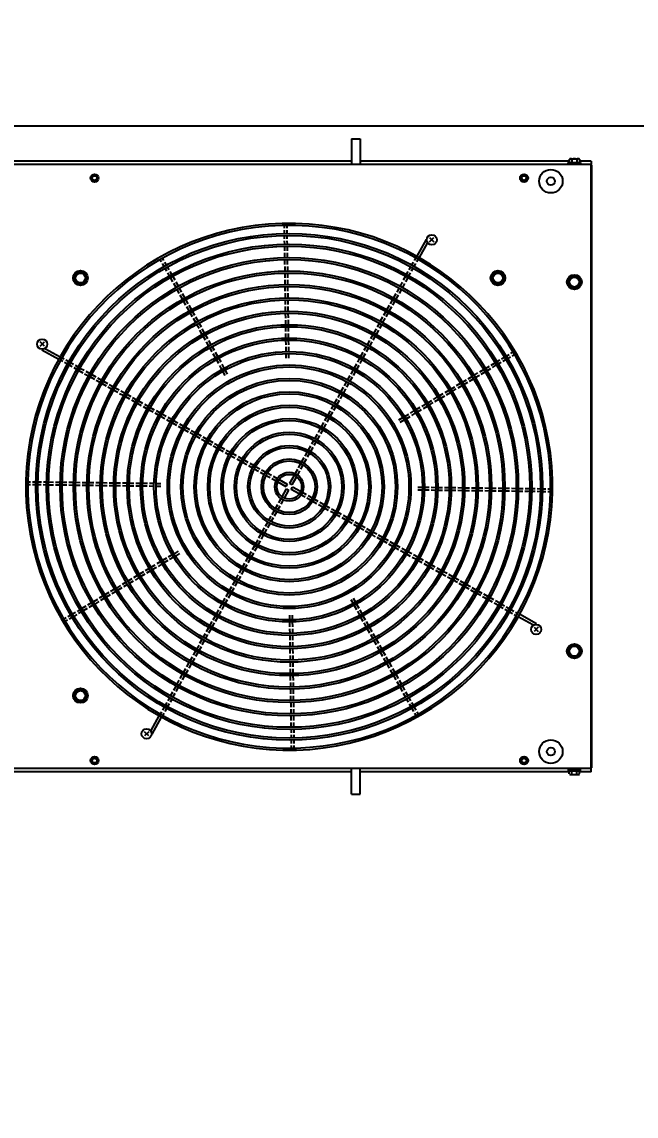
# Model space of a CAD drawing. Header units: millimetres. Extents: x -15161 to 10473752, y -72817 to 33960.
# Drawn here: x 73987.8 to 74079.3, y -45369.5 to -45206.5 of the extents above; entities that cross this region are included whole.
import ezdxf
from ezdxf import colors
from ezdxf.entities.mleader import LeaderData, LeaderLine
from ezdxf.enums import TextEntityAlignment as Align
from ezdxf.math import Vec2, Vec3

# ---------------------------------------------------------------- set-up
doc = ezdxf.new("R2010")
doc.units = ezdxf.units.MM
doc.styles.get("Standard").update_dxf_attribs({"font": 'arial.ttf'})

# ---------------------------------------------------------------- blocks, each defined once
blk = doc.blocks.new('建築底圖1140116')
blk.add_lwpolyline([(1710.08, -21908.9), (-1953.16, -21908.9)])
blk = doc.blocks.new('機組圖灰底')
at = {"color": 8}
for p, q in [((82839.98, -33323.92), (82839.98, -33327.74)), ((82839.98, -33323.92), (82841.28, -33323.92)), ((82841.28, -33323.92), (82841.28, -33327.74)), ((82872.43, -33326.97), (82872.43, -33327.45)), ((82872.62, -33326.9), (82873.74, -33326.9)), ((82872.81, -33326.97), (82872.81, -33327.45)), ((82873.56, -33326.97), (82873.56, -33327.45)), ((82873.93, -33326.97), (82873.93, -33327.45)), ((82875.68, -33327.77), (82695.68, -33327.77)), ((82875.56, -33327.77), (82695.8, -33327.77)), ((82872.3, -33327.74), (82699.08, -33327.74)), ((82839.98, -33327.24), (82731.38, -33327.24)), ((82872.45, -33327.24), (82841.28, -33327.24)), ((82872.28, -33327.77), (82872.28, -33327.45)), ((82872.28, -33327.45), (82874.08, -33327.45)), ((82874.08, -33327.61), (82872.28, -33327.61)), ((82874.08, -33327.77), (82872.28, -33327.77)), ((82873.02, -33327.61), (82873.18, -33327.45)), ((82873.18, -33327.61), (82873.34, -33327.45)), ((82875.68, -33327.24), (82873.95, -33327.24)), ((82874.08, -33327.45), (82874.08, -33327.77)), ((82874.68, -33327.74), (82874.1, -33327.74)), ((82874.68, -33327.74), (82874.71, -33327.77)), ((82875.68, -33327.24), (82875.68, -33327.77)), ((82875.68, -33331.27), (82875.68, -33327.77)), ((82875.8, -33327.87), (82875.68, -33327.87)), ((82875.68, -33417.65), (82875.68, -33327.89)), ((82875.8, -33417.67), (82875.8, -33327.87)), ((82829.98, -33337.23), (82829.97, -33336.83)), ((82830.38, -33337.23), (82830.37, -33336.83)), ((82829.99, -33338.03), (82829.98, -33337.53)), ((82830, -33338.83), (82829.99, -33338.33)), ((82830.39, -33338.03), (82830.38, -33337.53)), ((82830.4, -33338.83), (82830.39, -33338.33)), ((82851.61, -33338.65), (82852.25, -33339.28)), ((82851.61, -33339.28), (82852.25, -33338.65)), ((82830.01, -33339.63), (82830, -33339.13)), ((82830.02, -33340.63), (82830.01, -33339.93)), ((82830.03, -33340.63), (82830.02, -33339.93)), ((82830.41, -33339.63), (82830.4, -33339.13)), ((82830.42, -33340.63), (82830.41, -33339.93)), ((82830.43, -33340.63), (82830.42, -33339.93)), ((82851.1, -33338.92), (82849.69, -33341.43)), ((82851.26, -33339.45), (82850.04, -33341.63)), ((82811.67, -33342.24), (82811.47, -33341.89)), ((82812.01, -33342.05), (82811.82, -33341.7)), ((82830.04, -33341.63), (82830.03, -33340.93)), ((82830.44, -33341.63), (82830.43, -33340.93)), ((82849.35, -33342.05), (82849.54, -33341.7)), ((82849.7, -33342.24), (82849.89, -33341.89)), ((82812.06, -33342.94), (82811.81, -33342.5)), ((82812.4, -33342.74), (82812.16, -33342.31)), ((82812.45, -33343.64), (82812.2, -33343.2)), ((82812.8, -33343.44), (82812.55, -33343)), ((82830.05, -33342.63), (82830.04, -33341.93)), ((82830.06, -33343.63), (82830.06, -33342.93)), ((82830.45, -33342.63), (82830.44, -33341.93)), ((82830.46, -33343.63), (82830.46, -33342.93)), ((82848.57, -33343.44), (82848.81, -33343.01)), ((82848.92, -33343.64), (82849.16, -33343.2)), ((82848.96, -33342.74), (82849.2, -33342.31)), ((82849.31, -33342.94), (82849.55, -33342.5)), ((82812.84, -33344.33), (82812.59, -33343.9)), ((82813.19, -33344.14), (82812.94, -33343.7)), ((82813.33, -33345.21), (82812.98, -33344.6)), ((82813.68, -33345.01), (82813.33, -33344.4)), ((82830.08, -33344.63), (82830.07, -33343.93)), ((82830.09, -33345.63), (82830.08, -33344.93)), ((82830.48, -33344.63), (82830.47, -33343.93)), ((82830.49, -33345.63), (82830.48, -33344.93)), ((82848.03, -33344.4), (82847.69, -33345.01)), ((82848.38, -33344.6), (82848.03, -33345.21)), ((82848.18, -33344.14), (82848.42, -33343.7)), ((82848.52, -33344.34), (82848.77, -33343.9)), ((82813.82, -33346.08), (82813.47, -33345.47)), ((82814.16, -33345.88), (82813.82, -33345.27)), ((82814.3, -33346.95), (82813.96, -33346.34)), ((82814.65, -33346.76), (82814.31, -33346.15)), ((82830.1, -33346.63), (82830.09, -33345.93)), ((82830.5, -33346.63), (82830.49, -33345.93)), ((82847.05, -33346.15), (82846.71, -33346.76)), ((82847.4, -33346.34), (82847.06, -33346.95)), ((82847.54, -33345.27), (82847.2, -33345.88)), ((82847.89, -33345.47), (82847.55, -33346.08)), ((82814.79, -33347.82), (82814.45, -33347.21)), ((82815.14, -33347.63), (82814.8, -33347.02)), ((82815.28, -33348.7), (82814.94, -33348.09)), ((82815.63, -33348.5), (82815.29, -33347.89)), ((82830.12, -33347.63), (82830.11, -33346.93)), ((82830.13, -33348.63), (82830.12, -33347.93)), ((82830.52, -33347.62), (82830.51, -33346.93)), ((82830.53, -33348.62), (82830.52, -33347.92)), ((82846.07, -33347.89), (82845.73, -33348.5)), ((82846.42, -33348.09), (82846.08, -33348.7)), ((82846.56, -33347.02), (82846.22, -33347.63)), ((82846.91, -33347.21), (82846.57, -33347.82)), ((82815.77, -33349.57), (82815.43, -33348.96)), ((82816.12, -33349.37), (82815.78, -33348.76)), ((82816.26, -33350.44), (82815.92, -33349.83)), ((82816.61, -33350.25), (82816.27, -33349.64)), ((82830.14, -33349.63), (82830.13, -33348.93)), ((82830.16, -33350.63), (82830.15, -33349.93)), ((82830.54, -33349.62), (82830.53, -33348.92)), ((82830.56, -33350.62), (82830.55, -33349.92)), ((82845.1, -33349.64), (82844.75, -33350.25)), ((82845.44, -33349.83), (82845.1, -33350.44)), ((82845.58, -33348.76), (82845.24, -33349.37)), ((82845.93, -33348.96), (82845.59, -33349.57)), ((82816.75, -33351.31), (82816.41, -33350.7)), ((82817.1, -33351.12), (82816.75, -33350.51)), ((82817.24, -33352.19), (82816.89, -33351.58)), ((82817.59, -33351.99), (82817.24, -33351.38)), ((82830.17, -33351.63), (82830.16, -33350.93)), ((82830.57, -33351.62), (82830.56, -33350.92)), ((82844.12, -33351.38), (82843.78, -33351.99)), ((82844.47, -33351.58), (82844.12, -33352.19)), ((82844.61, -33350.51), (82844.26, -33351.12)), ((82844.96, -33350.7), (82844.61, -33351.31)), ((82817.73, -33353.06), (82817.38, -33352.45)), ((82818.07, -33352.86), (82817.73, -33352.25)), ((82818.21, -33353.93), (82817.87, -33353.32)), ((82818.56, -33353.74), (82818.22, -33353.13)), ((82830.18, -33352.63), (82830.17, -33351.93)), ((82830.19, -33353.63), (82830.18, -33352.93)), ((82830.58, -33352.62), (82830.57, -33351.92)), ((82830.59, -33353.62), (82830.58, -33352.92)), ((82843.14, -33353.13), (82842.8, -33353.74)), ((82843.49, -33353.32), (82843.15, -33353.93)), ((82843.63, -33352.25), (82843.29, -33352.86)), ((82843.98, -33352.45), (82843.64, -33353.06)), ((82793.55, -33354.84), (82794.19, -33354.2)), ((82794.19, -33354.84), (82793.55, -33354.2)), ((82818.7, -33354.8), (82818.36, -33354.19)), ((82819.05, -33354.61), (82818.71, -33354)), ((82819.54, -33355.48), (82819.2, -33354.87)), ((82830.21, -33354.63), (82830.2, -33353.93)), ((82830.22, -33355.63), (82830.21, -33354.93)), ((82830.61, -33354.62), (82830.6, -33353.92)), ((82830.62, -33355.62), (82830.61, -33354.92)), ((82842.16, -33354.87), (82841.82, -33355.48)), ((82842.65, -33354), (82842.31, -33354.61)), ((82843, -33354.19), (82842.66, -33354.8)), ((82793.82, -33355.35), (82796.34, -33356.77)), ((82794.36, -33355.2), (82796.54, -33356.42)), ((82797.15, -33356.76), (82796.8, -33356.56)), ((82819.19, -33355.68), (82818.85, -33355.07)), ((82819.68, -33356.55), (82819.34, -33355.94)), ((82820.03, -33356.35), (82819.69, -33355.74)), ((82830.23, -33356.63), (82830.22, -33355.93)), ((82830.63, -33356.62), (82830.62, -33355.92)), ((82841.67, -33355.74), (82841.33, -33356.35)), ((82842.02, -33355.94), (82841.68, -33356.55)), ((82842.51, -33355.07), (82842.17, -33355.68)), ((82862.33, -33356.71), (82862.76, -33356.46)), ((82863.02, -33356.3), (82863.45, -33356.05)), ((82863.23, -33356.65), (82863.66, -33356.39)), ((82863.71, -33355.9), (82864.05, -33355.69)), ((82863.91, -33356.24), (82864.26, -33356.04)), ((82796.95, -33357.11), (82796.6, -33356.91)), ((82797.65, -33357.5), (82797.21, -33357.25)), ((82797.85, -33357.15), (82797.41, -33356.9)), ((82798.35, -33357.89), (82797.91, -33357.64)), ((82798.54, -33357.54), (82798.11, -33357.3)), ((82799.05, -33358.28), (82798.61, -33358.04)), ((82799.24, -33357.93), (82798.81, -33357.69)), ((82799.5, -33358.08), (82800.11, -33358.42)), ((82820.17, -33357.42), (82819.83, -33356.81)), ((82820.52, -33357.23), (82820.18, -33356.62)), ((82820.66, -33358.29), (82820.32, -33357.68)), ((82821.01, -33358.1), (82820.67, -33357.49)), ((82840.7, -33357.49), (82840.35, -33358.1)), ((82841.05, -33357.68), (82840.7, -33358.29)), ((82841.18, -33356.62), (82840.84, -33357.23)), ((82841.53, -33356.81), (82841.19, -33357.42)), ((82859.93, -33358.15), (82860.53, -33357.79)), ((82860.13, -33358.49), (82860.74, -33358.13)), ((82860.79, -33357.64), (82861.39, -33357.28)), ((82860.99, -33357.98), (82861.59, -33357.62)), ((82861.65, -33357.12), (82862.08, -33356.87)), ((82861.85, -33357.47), (82862.28, -33357.21)), ((82862.54, -33357.06), (82862.97, -33356.8)), ((82799.31, -33358.43), (82799.92, -33358.77)), ((82800.18, -33358.92), (82800.79, -33359.26)), ((82800.37, -33358.57), (82800.99, -33358.91)), ((82801.05, -33359.41), (82801.66, -33359.75)), ((82801.25, -33359.06), (82801.86, -33359.4)), ((82802.12, -33359.54), (82802.73, -33359.89)), ((82821.15, -33359.17), (82820.8, -33358.56)), ((82821.5, -33358.97), (82821.15, -33358.36)), ((82839.72, -33359.23), (82839.38, -33359.84)), ((82840.07, -33359.43), (82839.73, -33360.04)), ((82840.21, -33358.36), (82839.87, -33358.97)), ((82840.56, -33358.56), (82840.21, -33359.17)), ((82856.49, -33360.19), (82857.09, -33359.83)), ((82857.35, -33359.68), (82857.95, -33359.32)), ((82857.56, -33360.02), (82858.16, -33359.67)), ((82858.21, -33359.17), (82858.81, -33358.81)), ((82858.41, -33359.51), (82859.02, -33359.15)), ((82859.07, -33358.66), (82859.67, -33358.3)), ((82859.27, -33359), (82859.88, -33358.64)), ((82801.92, -33359.89), (82802.54, -33360.24)), ((82802.8, -33360.38), (82803.41, -33360.72)), ((82802.99, -33360.03), (82803.6, -33360.38)), ((82803.67, -33360.87), (82804.28, -33361.21)), ((82803.86, -33360.52), (82804.48, -33360.86)), ((82804.54, -33361.36), (82805.15, -33361.7)), ((82804.74, -33361.01), (82805.35, -33361.35)), ((82838.74, -33360.98), (82838.4, -33361.59)), ((82839.09, -33361.17), (82838.75, -33361.78)), ((82839.23, -33360.1), (82838.89, -33360.72)), ((82839.58, -33360.3), (82839.24, -33360.91)), ((82853.91, -33361.72), (82854.51, -33361.37)), ((82854.77, -33361.21), (82855.37, -33360.86)), ((82854.98, -33361.56), (82855.58, -33361.2)), ((82855.63, -33360.7), (82856.23, -33360.34)), ((82855.84, -33361.05), (82856.44, -33360.69)), ((82856.7, -33360.54), (82857.3, -33360.18)), ((82805.41, -33361.85), (82806.02, -33362.19)), ((82805.61, -33361.5), (82806.22, -33361.84)), ((82806.29, -33362.34), (82806.9, -33362.68)), ((82806.48, -33361.99), (82807.09, -33362.33)), ((82807.16, -33362.83), (82807.77, -33363.17)), ((82807.35, -33362.48), (82807.97, -33362.82)), ((82808.23, -33362.97), (82808.84, -33363.31)), ((82837.76, -33362.72), (82837.42, -33363.33)), ((82838.11, -33362.92), (82837.77, -33363.53)), ((82838.25, -33361.85), (82837.91, -33362.46)), ((82838.6, -33362.05), (82838.26, -33362.66)), ((82851.33, -33363.26), (82851.94, -33362.9)), ((82852.19, -33362.75), (82852.8, -33362.39)), ((82852.4, -33363.09), (82853, -33362.73)), ((82853.05, -33362.24), (82853.65, -33361.88)), ((82853.26, -33362.58), (82853.86, -33362.22)), ((82854.12, -33362.07), (82854.72, -33361.71)), ((82808.03, -33363.32), (82808.64, -33363.66)), ((82808.9, -33363.8), (82809.51, -33364.15)), ((82809.1, -33363.45), (82809.71, -33363.8)), ((82809.78, -33364.29), (82810.39, -33364.63)), ((82809.97, -33363.94), (82810.58, -33364.29)), ((82810.84, -33364.43), (82811.45, -33364.77)), ((82836.79, -33364.47), (82836.44, -33365.08)), ((82837.13, -33364.66), (82836.79, -33365.27)), ((82837.27, -33363.59), (82836.93, -33364.21)), ((82837.62, -33363.79), (82837.28, -33364.4)), ((82848.76, -33364.79), (82849.36, -33364.43)), ((82849.62, -33364.28), (82850.22, -33363.92)), ((82849.82, -33364.62), (82850.42, -33364.27)), ((82850.47, -33363.77), (82851.08, -33363.41)), ((82850.68, -33364.11), (82851.28, -33363.76)), ((82851.54, -33363.6), (82852.14, -33363.24)), ((82810.65, -33364.78), (82811.26, -33365.12)), ((82811.52, -33365.27), (82812.13, -33365.61)), ((82811.72, -33364.92), (82812.33, -33365.26)), ((82812.39, -33365.76), (82813, -33366.1)), ((82812.59, -33365.41), (82813.2, -33365.75)), ((82813.27, -33366.25), (82813.88, -33366.59)), ((82813.46, -33365.9), (82814.07, -33366.24)), ((82835.81, -33366.21), (82835.47, -33366.82)), ((82836.3, -33365.34), (82835.95, -33365.95)), ((82836.65, -33365.54), (82836.3, -33366.15)), ((82847.04, -33365.81), (82847.64, -33365.46)), ((82847.24, -33366.16), (82847.84, -33365.8)), ((82847.9, -33365.3), (82848.5, -33364.95)), ((82848.1, -33365.65), (82848.7, -33365.29)), ((82848.96, -33365.14), (82849.56, -33364.78)), ((82814.14, -33366.74), (82814.75, -33367.08)), ((82814.33, -33366.39), (82814.94, -33366.73)), ((82815.01, -33367.23), (82815.62, -33367.57)), ((82815.21, -33366.88), (82815.82, -33367.22)), ((82815.88, -33367.71), (82816.49, -33368.06)), ((82816.08, -33367.37), (82816.69, -33367.71)), ((82816.95, -33367.85), (82817.56, -33368.2)), ((82834.83, -33367.96), (82834.49, -33368.57)), ((82835.32, -33367.09), (82834.98, -33367.7)), ((82835.67, -33367.28), (82835.33, -33367.89)), ((82836.16, -33366.41), (82835.81, -33367.02)), ((82816.76, -33368.2), (82817.37, -33368.55)), ((82817.63, -33368.69), (82818.24, -33369.03)), ((82817.82, -33368.34), (82818.43, -33368.68)), ((82818.5, -33369.18), (82819.11, -33369.52)), ((82818.7, -33368.83), (82819.31, -33369.17)), ((82819.57, -33369.32), (82820.18, -33369.66)), ((82834.34, -33368.83), (82834, -33369.44)), ((82834.69, -33369.03), (82834.35, -33369.64)), ((82835.18, -33368.15), (82834.84, -33368.76)), ((82819.37, -33369.67), (82819.98, -33370.01)), ((82820.25, -33370.16), (82820.86, -33370.5)), ((82820.44, -33369.81), (82821.05, -33370.15)), ((82821.12, -33370.65), (82821.73, -33370.99)), ((82821.31, -33370.3), (82821.93, -33370.64)), ((82821.99, -33371.14), (82822.6, -33371.48)), ((82822.19, -33370.79), (82822.8, -33371.13)), ((82833.36, -33370.58), (82833.02, -33371.19)), ((82833.71, -33370.77), (82833.37, -33371.38)), ((82833.85, -33369.7), (82833.51, -33370.31)), ((82834.2, -33369.9), (82833.86, -33370.51)), ((82822.86, -33371.62), (82823.47, -33371.97)), ((82823.06, -33371.28), (82823.67, -33371.62)), ((82823.74, -33372.11), (82824.35, -33372.46)), ((82823.93, -33371.76), (82824.54, -33372.11)), ((82824.61, -33372.6), (82825.22, -33372.94)), ((82824.8, -33372.25), (82825.42, -33372.6)), ((82825.68, -33372.74), (82826.29, -33373.08)), ((82832.39, -33372.32), (82832.04, -33372.93)), ((82832.73, -33372.52), (82832.39, -33373.13)), ((82832.87, -33371.45), (82832.53, -33372.06)), ((82833.22, -33371.64), (82832.88, -33372.26)), ((82825.48, -33373.09), (82826.09, -33373.43)), ((82826.36, -33373.58), (82826.97, -33373.92)), ((82826.55, -33373.23), (82827.16, -33373.57)), ((82827.23, -33374.07), (82827.84, -33374.41)), ((82827.42, -33373.72), (82828.04, -33374.06)), ((82828.3, -33374.21), (82828.91, -33374.55)), ((82831.41, -33374.07), (82830.73, -33375.28)), ((82831.75, -33374.27), (82831.08, -33375.47)), ((82831.9, -33373.2), (82831.55, -33373.81)), ((82832.24, -33373.39), (82831.9, -33374)), ((82792.13, -33375.47), (82791.73, -33375.47)), ((82792.14, -33375.07), (82791.74, -33375.07)), ((82792.93, -33375.48), (82792.43, -33375.48)), ((82792.94, -33375.08), (82792.44, -33375.08)), ((82793.73, -33375.49), (82793.23, -33375.49)), ((82793.74, -33375.09), (82793.24, -33375.09)), ((82794.53, -33375.51), (82794.03, -33375.5)), ((82794.54, -33375.11), (82794.04, -33375.1)), ((82795.53, -33375.52), (82794.83, -33375.51)), ((82795.54, -33375.12), (82794.84, -33375.11)), ((82796.53, -33375.53), (82795.83, -33375.52)), ((82796.54, -33375.13), (82795.84, -33375.12)), ((82797.53, -33375.55), (82796.83, -33375.54)), ((82797.54, -33375.15), (82796.84, -33375.14)), ((82798.53, -33375.56), (82797.83, -33375.55)), ((82798.54, -33375.16), (82797.84, -33375.15)), ((82799.53, -33375.57), (82798.83, -33375.56)), ((82799.54, -33375.17), (82798.84, -33375.16)), ((82800.53, -33375.58), (82799.83, -33375.58)), ((82800.54, -33375.18), (82799.84, -33375.18)), ((82801.53, -33375.6), (82800.83, -33375.59)), ((82801.54, -33375.2), (82800.84, -33375.19)), ((82802.53, -33375.61), (82801.83, -33375.6)), ((82802.54, -33375.21), (82801.84, -33375.2)), ((82803.53, -33375.62), (82802.83, -33375.61)), ((82803.54, -33375.22), (82802.84, -33375.21)), ((82804.53, -33375.64), (82803.83, -33375.63)), ((82804.54, -33375.24), (82803.84, -33375.23)), ((82805.53, -33375.65), (82804.83, -33375.64)), ((82805.54, -33375.25), (82804.84, -33375.24)), ((82806.53, -33375.66), (82805.83, -33375.65)), ((82806.54, -33375.26), (82805.84, -33375.25)), ((82807.53, -33375.67), (82806.83, -33375.67)), ((82807.54, -33375.27), (82806.84, -33375.27)), ((82808.53, -33375.69), (82807.83, -33375.68)), ((82808.54, -33375.29), (82807.84, -33375.28)), ((82809.53, -33375.7), (82808.83, -33375.69)), ((82809.54, -33375.3), (82808.84, -33375.29)), ((82810.53, -33375.71), (82809.83, -33375.7)), ((82810.54, -33375.31), (82809.84, -33375.3)), ((82811.53, -33375.73), (82810.83, -33375.72)), ((82811.54, -33375.33), (82810.84, -33375.32)), ((82828.1, -33374.56), (82828.72, -33374.9)), ((82828.98, -33375.05), (82830.18, -33375.73)), ((82829.17, -33374.7), (82830.38, -33375.38)), ((82829.61, -33377.28), (82830.28, -33376.08)), ((82830.38, -33375.38), (82830.18, -33375.73)), ((82830.28, -33376.08), (82830.63, -33376.27)), ((82831.08, -33375.47), (82830.73, -33375.28)), ((82830.98, -33376.17), (82831.18, -33375.82)), ((82832.38, -33376.5), (82831.18, -33375.82)), ((82849.83, -33375.82), (82850.53, -33375.83)), ((82850.83, -33375.84), (82851.53, -33375.84)), ((82851.83, -33375.85), (82852.53, -33375.86)), ((82852.83, -33375.86), (82853.53, -33375.87)), ((82853.83, -33375.87), (82854.53, -33375.88)), ((82854.83, -33375.89), (82855.53, -33375.9)), ((82855.83, -33375.9), (82856.53, -33375.91)), ((82856.83, -33375.91), (82857.53, -33375.92)), ((82857.83, -33375.93), (82858.53, -33375.93)), ((82858.83, -33375.94), (82859.53, -33375.95)), ((82859.83, -33375.95), (82860.53, -33375.96)), ((82860.83, -33375.96), (82861.53, -33375.97)), ((82861.83, -33375.98), (82862.53, -33375.99)), ((82862.83, -33375.99), (82863.53, -33376)), ((82863.83, -33376), (82864.53, -33376.01)), ((82864.83, -33376.02), (82865.53, -33376.03)), ((82865.83, -33376.03), (82866.53, -33376.04)), ((82866.83, -33376.04), (82867.33, -33376.05)), ((82867.63, -33376.05), (82868.13, -33376.06)), ((82868.43, -33376.06), (82868.93, -33376.07)), ((82869.23, -33376.08), (82869.63, -33376.08)), ((82829.12, -33378.16), (82829.46, -33377.54)), ((82829.47, -33378.35), (82829.81, -33377.74)), ((82829.96, -33377.48), (82830.63, -33376.27)), ((82832.19, -33376.85), (82830.98, -33376.17)), ((82833.06, -33377.34), (82832.45, -33377)), ((82833.26, -33376.99), (82832.65, -33376.65)), ((82833.94, -33377.83), (82833.33, -33377.49)), ((82834.13, -33377.48), (82833.52, -33377.14)), ((82835.01, -33377.97), (82834.39, -33377.63)), ((82849.83, -33376.22), (82850.53, -33376.23)), ((82850.83, -33376.24), (82851.53, -33376.24)), ((82851.83, -33376.25), (82852.53, -33376.26)), ((82852.83, -33376.26), (82853.53, -33376.27)), ((82853.83, -33376.27), (82854.53, -33376.28)), ((82854.83, -33376.29), (82855.53, -33376.3)), ((82855.83, -33376.3), (82856.53, -33376.31)), ((82856.83, -33376.31), (82857.53, -33376.32)), ((82857.83, -33376.33), (82858.52, -33376.33)), ((82858.82, -33376.34), (82859.52, -33376.35)), ((82859.82, -33376.35), (82860.52, -33376.36)), ((82860.82, -33376.36), (82861.52, -33376.37)), ((82861.82, -33376.38), (82862.52, -33376.39)), ((82862.82, -33376.39), (82863.52, -33376.4)), ((82863.82, -33376.4), (82864.52, -33376.41)), ((82864.82, -33376.42), (82865.52, -33376.43)), ((82865.82, -33376.43), (82866.52, -33376.44)), ((82866.82, -33376.44), (82867.32, -33376.45)), ((82867.62, -33376.45), (82868.12, -33376.46)), ((82868.42, -33376.46), (82868.92, -33376.47)), ((82869.22, -33376.48), (82869.62, -33376.48)), ((82828.14, -33379.9), (82828.48, -33379.29)), ((82828.63, -33379.03), (82828.97, -33378.42)), ((82828.98, -33379.23), (82829.32, -33378.61)), ((82834.81, -33378.32), (82834.2, -33377.97)), ((82835.68, -33378.81), (82835.07, -33378.46)), ((82835.88, -33378.46), (82835.27, -33378.12)), ((82836.56, -33379.3), (82835.95, -33378.95)), ((82836.75, -33378.95), (82836.14, -33378.6)), ((82837.62, -33379.44), (82837.01, -33379.09)), ((82827.16, -33381.65), (82827.5, -33381.04)), ((82827.65, -33380.78), (82827.99, -33380.17)), ((82828, -33380.97), (82828.34, -33380.36)), ((82828.49, -33380.1), (82828.83, -33379.49)), ((82837.43, -33379.78), (82836.82, -33379.44)), ((82838.3, -33380.27), (82837.69, -33379.93)), ((82838.5, -33379.92), (82837.89, -33379.58)), ((82839.17, -33380.76), (82838.56, -33380.42)), ((82839.37, -33380.41), (82838.76, -33380.07)), ((82840.05, -33381.25), (82839.44, -33380.91)), ((82840.24, -33380.9), (82839.63, -33380.56)), ((82826.67, -33382.52), (82827.01, -33381.91)), ((82827.02, -33382.72), (82827.36, -33382.11)), ((82827.51, -33381.85), (82827.85, -33381.23)), ((82840.92, -33381.74), (82840.31, -33381.4)), ((82841.12, -33381.39), (82840.5, -33381.05)), ((82841.79, -33382.23), (82841.18, -33381.89)), ((82841.99, -33381.88), (82841.38, -33381.54)), ((82842.66, -33382.72), (82842.05, -33382.38)), ((82842.86, -33382.37), (82842.25, -33382.03)), ((82843.73, -33382.86), (82843.12, -33382.52)), ((82825.69, -33384.27), (82826.04, -33383.66)), ((82826.04, -33384.46), (82826.38, -33383.85)), ((82826.18, -33383.4), (82826.52, -33382.78)), ((82826.53, -33383.59), (82826.87, -33382.98)), ((82843.54, -33383.21), (82842.93, -33382.86)), ((82844.41, -33383.7), (82843.8, -33383.35)), ((82844.61, -33383.35), (82843.99, -33383)), ((82845.28, -33384.18), (82844.67, -33383.84)), ((82845.48, -33383.83), (82844.87, -33383.49)), ((82846.35, -33384.32), (82845.74, -33383.98)), ((82813.26, -33385.9), (82812.66, -33386.26)), ((82814.12, -33385.39), (82813.52, -33385.75)), ((82814.32, -33385.73), (82813.72, -33386.09)), ((82824.72, -33386.01), (82825.06, -33385.4)), ((82825.06, -33386.21), (82825.41, -33385.6)), ((82825.2, -33385.14), (82825.55, -33384.53)), ((82825.55, -33385.34), (82825.9, -33384.73)), ((82846.15, -33384.67), (82845.54, -33384.33)), ((82847.03, -33385.16), (82846.42, -33384.82)), ((82847.22, -33384.81), (82846.61, -33384.47)), ((82847.9, -33385.65), (82847.29, -33385.31)), ((82848.1, -33385.3), (82847.48, -33384.96)), ((82848.77, -33386.14), (82848.16, -33385.8)), ((82848.97, -33385.79), (82848.36, -33385.45)), ((82849.84, -33386.28), (82849.23, -33385.94)), ((82810.68, -33387.44), (82810.08, -33387.79)), ((82811.54, -33386.92), (82810.94, -33387.28)), ((82811.75, -33387.27), (82811.14, -33387.63)), ((82812.4, -33386.41), (82811.8, -33386.77)), ((82812.61, -33386.76), (82812, -33387.11)), ((82813.47, -33386.25), (82812.86, -33386.6)), ((82823.74, -33387.76), (82824.08, -33387.15)), ((82824.09, -33387.95), (82824.43, -33387.34)), ((82824.23, -33386.89), (82824.57, -33386.28)), ((82824.58, -33387.08), (82824.92, -33386.47)), ((82849.64, -33386.63), (82849.03, -33386.29)), ((82850.52, -33387.12), (82849.91, -33386.77)), ((82850.71, -33386.77), (82850.1, -33386.43)), ((82851.39, -33387.61), (82850.78, -33387.26)), ((82851.58, -33387.26), (82850.97, -33386.91)), ((82852.46, -33387.75), (82851.85, -33387.4)), ((82808.1, -33388.97), (82807.5, -33389.33)), ((82808.96, -33388.46), (82808.36, -33388.82)), ((82809.17, -33388.8), (82808.57, -33389.16)), ((82809.82, -33387.95), (82809.22, -33388.3)), ((82810.03, -33388.29), (82809.43, -33388.65)), ((82810.89, -33387.78), (82810.28, -33388.14)), ((82822.76, -33389.5), (82823.1, -33388.89)), ((82823.11, -33389.7), (82823.45, -33389.09)), ((82823.25, -33388.63), (82823.59, -33388.02)), ((82823.6, -33388.83), (82823.94, -33388.22)), ((82852.26, -33388.09), (82851.65, -33387.75)), ((82853.13, -33388.58), (82852.52, -33388.24)), ((82853.33, -33388.23), (82852.72, -33387.89)), ((82854.01, -33389.07), (82853.4, -33388.73)), ((82854.2, -33388.72), (82853.59, -33388.38)), ((82855.07, -33389.21), (82854.46, -33388.87)), ((82805.53, -33390.5), (82804.92, -33390.86)), ((82806.38, -33389.99), (82805.78, -33390.35)), ((82806.59, -33390.34), (82805.99, -33390.69)), ((82807.24, -33389.48), (82806.64, -33389.84)), ((82807.45, -33389.82), (82806.85, -33390.18)), ((82808.31, -33389.31), (82807.71, -33389.67)), ((82821.78, -33391.25), (82822.12, -33390.64)), ((82822.27, -33390.38), (82822.61, -33389.77)), ((82822.62, -33390.57), (82822.96, -33389.96)), ((82854.88, -33389.56), (82854.27, -33389.22)), ((82855.75, -33390.05), (82855.14, -33389.71)), ((82855.95, -33389.7), (82855.34, -33389.36)), ((82856.62, -33390.54), (82856.01, -33390.2)), ((82856.82, -33390.19), (82856.21, -33389.85)), ((82857.5, -33391.03), (82856.89, -33390.68)), ((82857.69, -33390.68), (82857.08, -33390.34)), ((82858.56, -33391.17), (82857.95, -33390.82)), ((82802.95, -33392.04), (82802.34, -33392.39)), ((82803.15, -33392.38), (82802.55, -33392.74)), ((82803.81, -33391.53), (82803.2, -33391.88)), ((82804.01, -33391.87), (82803.41, -33392.23)), ((82804.67, -33391.01), (82804.06, -33391.37)), ((82804.87, -33391.36), (82804.27, -33391.72)), ((82805.73, -33390.85), (82805.13, -33391.2)), ((82820.8, -33392.99), (82821.15, -33392.38)), ((82821.29, -33392.12), (82821.64, -33391.51)), ((82821.64, -33392.32), (82821.98, -33391.71)), ((82822.13, -33391.44), (82822.47, -33390.83)), ((82840.21, -33392.38), (82840.56, -33392.99)), ((82858.37, -33391.52), (82857.76, -33391.17)), ((82859.24, -33392), (82858.63, -33391.66)), ((82859.44, -33391.66), (82858.83, -33391.31)), ((82860.11, -33392.49), (82859.5, -33392.15)), ((82860.31, -33392.14), (82859.7, -33391.8)), ((82861.18, -33392.63), (82860.57, -33392.29)), ((82799.51, -33394.08), (82799.08, -33394.34)), ((82800.37, -33393.57), (82799.77, -33393.93)), ((82800.57, -33393.91), (82799.97, -33394.27)), ((82801.23, -33393.06), (82800.63, -33393.42)), ((82801.43, -33393.4), (82800.83, -33393.76)), ((82802.09, -33392.55), (82801.49, -33392.91)), ((82802.29, -33392.89), (82801.69, -33393.25)), ((82820.32, -33393.87), (82820.66, -33393.26)), ((82820.67, -33394.06), (82821.01, -33393.45)), ((82821.15, -33393.19), (82821.5, -33392.58)), ((82839.87, -33392.58), (82840.21, -33393.19)), ((82840.35, -33393.45), (82840.7, -33394.06)), ((82840.7, -33393.26), (82841.05, -33393.87)), ((82860.99, -33392.98), (82860.38, -33392.64)), ((82861.86, -33393.47), (82861.25, -33393.13)), ((82862.05, -33393.12), (82861.44, -33392.78)), ((82862.12, -33393.62), (82862.56, -33393.86)), ((82862.32, -33393.27), (82862.75, -33393.51)), ((82862.82, -33394.01), (82863.25, -33394.25)), ((82863.01, -33393.66), (82863.45, -33393.91)), ((82863.71, -33394.05), (82864.15, -33394.3)), ((82797.44, -33395.31), (82797.1, -33395.51)), ((82797.65, -33395.65), (82797.31, -33395.85)), ((82798.13, -33394.9), (82797.7, -33395.15)), ((82798.34, -33395.24), (82797.91, -33395.5)), ((82798.82, -33394.49), (82798.39, -33394.74)), ((82799.02, -33394.83), (82798.59, -33395.09)), ((82799.71, -33394.42), (82799.28, -33394.68)), ((82819.34, -33395.61), (82819.68, -33395)), ((82819.69, -33395.81), (82820.03, -33395.2)), ((82819.83, -33394.74), (82820.17, -33394.13)), ((82820.18, -33394.93), (82820.52, -33394.32)), ((82830.73, -33394.92), (82830.74, -33395.62)), ((82831.13, -33394.92), (82831.14, -33395.62)), ((82840.84, -33394.32), (82841.18, -33394.93)), ((82841.19, -33394.13), (82841.53, -33394.74)), ((82841.33, -33395.2), (82841.67, -33395.81)), ((82841.68, -33395), (82842.02, -33395.61)), ((82863.52, -33394.4), (82863.95, -33394.65)), ((82864.21, -33394.79), (82864.56, -33394.99)), ((82864.41, -33394.44), (82864.76, -33394.64)), ((82867, -33396.35), (82864.83, -33395.13)), ((82867.54, -33396.19), (82865.02, -33394.78)), ((82818.36, -33397.36), (82818.7, -33396.75)), ((82818.71, -33397.55), (82819.05, -33396.94)), ((82818.85, -33396.48), (82819.19, -33395.87)), ((82819.2, -33396.68), (82819.54, -33396.07)), ((82830.74, -33395.92), (82830.75, -33396.62)), ((82830.75, -33396.92), (82830.76, -33397.62)), ((82831.14, -33395.92), (82831.15, -33396.62)), ((82831.15, -33396.92), (82831.16, -33397.62)), ((82841.82, -33396.07), (82842.16, -33396.68)), ((82842.17, -33395.87), (82842.51, -33396.48)), ((82842.31, -33396.94), (82842.65, -33397.55)), ((82842.66, -33396.75), (82843, -33397.36)), ((82867.81, -33396.71), (82867.17, -33397.34)), ((82867.17, -33396.71), (82867.81, -33397.34)), ((82817.38, -33399.1), (82817.73, -33398.49)), ((82817.73, -33399.3), (82818.07, -33398.69)), ((82817.87, -33398.23), (82818.21, -33397.62)), ((82818.22, -33398.42), (82818.56, -33397.81)), ((82830.77, -33397.92), (82830.78, -33398.62)), ((82830.78, -33398.92), (82830.79, -33399.62)), ((82831.17, -33397.92), (82831.18, -33398.62)), ((82831.18, -33398.92), (82831.19, -33399.62)), ((82842.8, -33397.81), (82843.14, -33398.42)), ((82843.15, -33397.62), (82843.49, -33398.23)), ((82843.29, -33398.69), (82843.63, -33399.3)), ((82843.64, -33398.49), (82843.98, -33399.1)), ((82816.41, -33400.85), (82816.75, -33400.23)), ((82816.75, -33401.04), (82817.1, -33400.43)), ((82816.89, -33399.97), (82817.24, -33399.36)), ((82817.24, -33400.17), (82817.59, -33399.56)), ((82830.79, -33399.92), (82830.8, -33400.62)), ((82831.19, -33399.92), (82831.2, -33400.62)), ((82843.78, -33399.56), (82844.12, -33400.17)), ((82844.12, -33399.36), (82844.47, -33399.97)), ((82844.26, -33400.43), (82844.61, -33401.04)), ((82844.61, -33400.23), (82844.96, -33400.85)), ((82815.43, -33402.59), (82815.77, -33401.98)), ((82815.78, -33402.79), (82816.12, -33402.18)), ((82815.92, -33401.72), (82816.26, -33401.11)), ((82816.27, -33401.91), (82816.61, -33401.3)), ((82830.81, -33400.92), (82830.82, -33401.62)), ((82830.82, -33401.92), (82830.83, -33402.62)), ((82831.21, -33400.92), (82831.22, -33401.62)), ((82831.22, -33401.92), (82831.23, -33402.62)), ((82844.75, -33401.3), (82845.1, -33401.91)), ((82845.1, -33401.11), (82845.44, -33401.72)), ((82845.24, -33402.18), (82845.58, -33402.79)), ((82845.59, -33401.98), (82845.93, -33402.59)), ((82814.45, -33404.34), (82814.79, -33403.72)), ((82814.94, -33403.46), (82815.28, -33402.85)), ((82815.29, -33403.66), (82815.63, -33403.05)), ((82830.83, -33402.92), (82830.84, -33403.62)), ((82831.23, -33402.92), (82831.24, -33403.62)), ((82845.73, -33403.05), (82846.07, -33403.66)), ((82846.08, -33402.85), (82846.42, -33403.46)), ((82846.57, -33403.72), (82846.91, -33404.34)), ((82813.47, -33406.08), (82813.82, -33405.47)), ((82813.96, -33405.21), (82814.3, -33404.6)), ((82814.31, -33405.4), (82814.65, -33404.79)), ((82814.8, -33404.53), (82815.14, -33403.92)), ((82830.84, -33403.92), (82830.85, -33404.62)), ((82830.86, -33404.92), (82830.87, -33405.62)), ((82831.24, -33403.92), (82831.25, -33404.62)), ((82831.26, -33404.92), (82831.27, -33405.62)), ((82846.22, -33403.92), (82846.56, -33404.53)), ((82846.71, -33404.79), (82847.05, -33405.4)), ((82847.06, -33404.6), (82847.4, -33405.21)), ((82847.55, -33405.47), (82847.89, -33406.08)), ((82812.98, -33406.95), (82813.33, -33406.34)), ((82813.33, -33407.15), (82813.68, -33406.54)), ((82813.82, -33406.28), (82814.16, -33405.66)), ((82830.87, -33405.92), (82830.88, -33406.62)), ((82830.88, -33406.92), (82830.89, -33407.62)), ((82831.27, -33405.92), (82831.28, -33406.62)), ((82831.28, -33406.92), (82831.29, -33407.62)), ((82847.2, -33405.66), (82847.54, -33406.28)), ((82847.69, -33406.54), (82848.03, -33407.15)), ((82848.03, -33406.34), (82848.38, -33406.95)), ((82812.05, -33408.61), (82811.81, -33409.05)), ((82812.45, -33407.91), (82812.2, -33408.35)), ((82812.79, -33408.11), (82812.55, -33408.54)), ((82812.84, -33407.21), (82812.59, -33407.65)), ((82813.19, -33407.41), (82812.94, -33407.85)), ((82830.9, -33407.92), (82830.91, -33408.62)), ((82831.3, -33407.92), (82831.31, -33408.62)), ((82848.17, -33407.41), (82848.42, -33407.85)), ((82848.52, -33407.21), (82848.77, -33407.65)), ((82848.57, -33408.11), (82848.81, -33408.54)), ((82848.91, -33407.91), (82849.16, -33408.35)), ((82849.31, -33408.61), (82849.55, -33409.05)), ((82810.1, -33412.09), (82811.32, -33409.92)), ((82810.26, -33412.63), (82811.67, -33410.11)), ((82811.66, -33409.31), (82811.47, -33409.66)), ((82812.01, -33409.5), (82811.82, -33409.85)), ((82812.4, -33408.8), (82812.16, -33409.24)), ((82830.91, -33408.92), (82830.92, -33409.62)), ((82830.92, -33409.92), (82830.93, -33410.62)), ((82831.31, -33408.92), (82831.32, -33409.62)), ((82831.32, -33409.92), (82831.33, -33410.62)), ((82848.96, -33408.81), (82849.2, -33409.24)), ((82849.35, -33409.5), (82849.54, -33409.85)), ((82849.7, -33409.31), (82849.89, -33409.66)), ((82830.94, -33410.92), (82830.94, -33411.62)), ((82830.95, -33411.92), (82830.96, -33412.42)), ((82831.34, -33410.92), (82831.34, -33411.62)), ((82831.35, -33411.92), (82831.36, -33412.42)), ((82809.75, -33412.9), (82809.11, -33412.27)), ((82809.75, -33412.27), (82809.11, -33412.9)), ((82830.96, -33412.72), (82830.97, -33413.22)), ((82830.96, -33412.72), (82830.97, -33413.22)), ((82830.98, -33413.52), (82830.98, -33413.77)), ((82830.98, -33413.52), (82830.98, -33414.02)), ((82831.36, -33412.72), (82831.37, -33413.22)), ((82831.36, -33412.72), (82831.37, -33413.22)), ((82831.38, -33413.52), (82831.38, -33413.77)), ((82831.38, -33413.52), (82831.38, -33414.02)), ((82830.99, -33414.32), (82830.99, -33414.72)), ((82831.39, -33414.32), (82831.39, -33414.72)), ((82875.68, -33417.77), (82875.68, -33414.27)), ((82875.68, -33417.77), (82695.68, -33417.77)), ((82875.56, -33417.77), (82695.8, -33417.77)), ((82839.98, -33418.24), (82731.38, -33418.24)), ((82839.98, -33421.56), (82839.98, -33417.77)), ((82841.28, -33421.56), (82841.28, -33417.77)), ((82872.43, -33418.24), (82841.28, -33418.24)), ((82872.28, -33417.77), (82872.28, -33418.09)), ((82874.08, -33417.77), (82872.28, -33417.77)), ((82874.08, -33417.93), (82872.28, -33417.93)), ((82872.28, -33418.09), (82874.08, -33418.09)), ((82872.43, -33418.57), (82872.43, -33418.09)), ((82872.81, -33418.57), (82872.81, -33418.09)), ((82873.02, -33417.93), (82873.18, -33418.09)), ((82873.18, -33417.93), (82873.34, -33418.09)), ((82873.56, -33418.57), (82873.56, -33418.09)), ((82873.93, -33418.57), (82873.93, -33418.09)), ((82875.68, -33418.24), (82873.93, -33418.24)), ((82874.08, -33418.09), (82874.08, -33417.77)), ((82875.68, -33417.55), (82875.8, -33417.55)), ((82875.68, -33418.24), (82875.68, -33417.67)), ((82875.68, -33417.67), (82875.8, -33417.67)), ((82872.62, -33418.64), (82873.74, -33418.64)), ((82839.98, -33421.56), (82841.28, -33421.56))]:
    blk.add_line(p, q, dxfattribs=at)
for points in [[(82801.45, -33329.38), (82801.22, -33329.77), (82801.45, -33330.17), (82801.91, -33330.17), (82802.14, -33329.77), (82801.91, -33329.38)], [(82865.45, -33329.38), (82865.22, -33329.77), (82865.45, -33330.17), (82865.91, -33330.17), (82866.14, -33329.77), (82865.91, -33329.38)], [(82799.08, -33343.81), (82798.59, -33344.66), (82799.08, -33345.51), (82800.06, -33345.51), (82800.55, -33344.66), (82800.06, -33343.81)], [(82862.64, -33344.17), (82861.79, -33343.68), (82860.94, -33344.17), (82860.94, -33345.15), (82861.79, -33345.64), (82862.64, -33345.15)], [(82872.69, -33344.43), (82872.2, -33345.27), (82872.69, -33346.12), (82873.67, -33346.12), (82874.16, -33345.27), (82873.67, -33344.43)], [(82872.69, -33399.43), (82872.2, -33400.27), (82872.69, -33401.12), (82873.67, -33401.12), (82874.16, -33400.27), (82873.67, -33399.43)], [(82798.72, -33407.38), (82799.57, -33407.87), (82800.42, -33407.38), (82800.42, -33406.4), (82799.57, -33405.91), (82798.72, -33406.4)], [(82801.45, -33416.18), (82801.22, -33416.57), (82801.45, -33416.97), (82801.91, -33416.97), (82802.14, -33416.57), (82801.91, -33416.18)], [(82865.45, -33416.18), (82865.22, -33416.57), (82865.45, -33416.97), (82865.91, -33416.97), (82866.14, -33416.57), (82865.91, -33416.18)]]:
    blk.add_lwpolyline(points, close=True, dxfattribs=at)
for centre, radius in [((82869.68, -33330.24), 1.75), ((82801.68, -33329.77), 0.6), ((82801.68, -33329.77), 0.345), ((82865.68, -33329.77), 0.6), ((82865.68, -33329.77), 0.345), ((82869.68, -33330.24), 0.6), ((82830.68, -33375.77), 37.75), ((82830.68, -33375.77), 37.45), ((82851.93, -33338.97), 0.75), ((82830.68, -33375.77), 36.15), ((82830.68, -33375.77), 35.85), ((82830.68, -33375.77), 34.15), ((82830.68, -33375.77), 33.85), ((82799.57, -33344.66), 1.1), ((82830.68, -33375.77), 32.15), ((82830.68, -33375.77), 31.85), ((82799.57, -33344.66), 0.735), ((82861.79, -33344.66), 1.1), ((82861.79, -33344.66), 0.735), ((82873.18, -33345.27), 1.1), ((82873.18, -33345.27), 0.735), ((82830.68, -33375.77), 30.15), ((82830.68, -33375.77), 29.85), ((82830.68, -33375.77), 28.15), ((82830.68, -33375.77), 27.85), ((82830.68, -33375.77), 26.15), ((82830.68, -33375.77), 25.85), ((82830.68, -33375.77), 24.15), ((82830.68, -33375.77), 23.85), ((82793.87, -33354.52), 0.75), ((82830.68, -33375.77), 22.15), ((82830.68, -33375.77), 21.85), ((82830.68, -33375.77), 20.15), ((82830.68, -33375.77), 19.85), ((82830.68, -33375.77), 18.15), ((82830.68, -33375.77), 17.85), ((82830.68, -33375.77), 16.15), ((82830.68, -33375.77), 15.85), ((82830.68, -33375.77), 14.15), ((82830.68, -33375.77), 13.85), ((82830.68, -33375.77), 12.15), ((82830.68, -33375.77), 11.85), ((82830.68, -33375.77), 10.15), ((82830.68, -33375.77), 9.85), ((82830.68, -33375.77), 8.15), ((82830.68, -33375.77), 7.85), ((82830.68, -33375.77), 6.15), ((82830.68, -33375.77), 5.85), ((82830.68, -33375.77), 4.15), ((82830.68, -33375.77), 3.85), ((82830.68, -33375.77), 2.15), ((82830.68, -33375.77), 1.85), ((82867.49, -33397.03), 0.75), ((82873.18, -33400.27), 1.1), ((82873.18, -33400.27), 0.735), ((82799.57, -33406.89), 1.1), ((82799.57, -33406.89), 0.735), ((82809.43, -33412.58), 0.75), ((82869.68, -33415.24), 1.75), ((82869.68, -33415.24), 0.6), ((82801.68, -33416.57), 0.6), ((82801.68, -33416.57), 0.345), ((82865.68, -33416.57), 0.6), ((82865.68, -33416.57), 0.345)]:
    blk.add_circle(centre, radius, dxfattribs=at)
for centre, radius, start, end in [((82872.62, -33327.19), 0.286, 49.0554, 130.9446), ((82873.18, -33327.94), 1.04, 68.853, 111.147), ((82873.74, -33327.19), 0.286, 49.0554, 130.9446), ((82830.68, -33375.77), 39.25, 271.5568, 271.5458), ((82830.68, -33375.77), 38.95, 271.572, 271.5714), ((82872.62, -33418.36), 0.286, 229.0554, 310.9446), ((82873.18, -33417.61), 1.04, 248.853, 291.147), ((82873.74, -33418.36), 0.286, 229.0554, 310.9446)]:
    blk.add_arc(centre, radius, start, end, dxfattribs=at)
blk = doc.blocks.new('_DetailCallout')
at = {"color": 0, "linetype": 'ByBlock', "lineweight": -2, "transparency": 16777216}
blk.add_line((8, 0), (-8, 0), dxfattribs=at)
blk.add_circle((0, 0), 8, dxfattribs=at)
at = {"color": 0, "transparency": 16777216}
for tag, p in [('視圖號碼', (0, 1)), ('圖紙號碼', (0, -6))]:
    blk.add_attdef(tag, text='', height=3, dxfattribs=at).set_placement(p, align=Align.CENTER)

msp = doc.modelspace()

# ---------------------------------------------------------------- block references
at = {"color": 2}
msp.add_blockref('建築底圖1140116', (74574.9411, -23313.1136), dxfattribs=at)
at = {"color": 190}
msp.add_blockref('機組圖灰底', (-8803.0592, -11899.9929), dxfattribs=at)

# ---------------------------------------------------------------- leaders
at = {"color": 54}
ml = msp.add_multileader_block('Standard', dxfattribs=at)
ml.set_content('_DetailCallout', color=54, scale=15)
ml.set_attribute('視圖號碼', '冷凍庫', width=0)
ml.set_attribute('圖紙號碼', 'D機', width=0)
ml.set_leader_properties()
ml.build(insert=Vec2(0, 0))
ml.multileader.update_dxf_attribs({"leader_type": 0})
ctx = ml.context
ctx.base_point, ctx.plane_origin = Vec3(74072.6214, -45537.0769), Vec3(74192.6214, -45537.0769)
notes = []
notes.append((ctx, [(0, (0, 0, 0), (0, 0), (1, 0), 1, [])]))
ctx.block.insert = Vec3(74192.6214, -45537.0769)
ml = msp.add_multileader_block('Standard', dxfattribs=at)
ml.set_content('_DetailCallout', color=54, scale=15)
ml.set_attribute('視圖號碼', '冷凍庫', width=0)
ml.set_attribute('圖紙號碼', 'E機', width=0)
ml.set_leader_properties()
ml.build(insert=Vec2(0, 0))
ml.multileader.update_dxf_attribs({"leader_type": 0})
ctx = ml.context
ctx.base_point, ctx.plane_origin = Vec3(74492.8614, -45537.0769), Vec3(74612.8614, -45537.0769)
notes.append((ctx, [(0, (0, 0, 0), (0, 0), (1, 0), 1, [])]))
ctx.block.insert = Vec3(74612.8614, -45537.0769)
at = {"color": 30}
ml = msp.add_multileader_block('Standard', dxfattribs=at)
ml.set_content('_DetailCallout', color=30, scale=15)
ml.set_attribute('視圖號碼', '冷凍庫', width=0)
ml.set_attribute('圖紙號碼', 'E', width=0)
ml.set_leader_properties()
ml.build(insert=Vec2(0, 0))
ml.multileader.update_dxf_attribs({"leader_type": 0})
ctx = ml.context
ctx.base_point, ctx.plane_origin = Vec3(75349.539, -47538.8607), Vec3(75469.539, -47538.8607)
notes.append((ctx, [(0, (0, 0, 0), (0, 0), (1, 0), 1, [])]))
ctx.block.insert = Vec3(75469.539, -47538.8607)
ml = msp.add_multileader_block('Standard', dxfattribs=at)
ml.set_content('_DetailCallout', color=30, scale=15)
ml.set_attribute('視圖號碼', '急速庫', width=0)
ml.set_attribute('圖紙號碼', 'B', width=0)
ml.set_leader_properties()
ml.build(insert=Vec2(0, 0))
ml.multileader.update_dxf_attribs({"leader_type": 0})
ctx = ml.context
ctx.base_point, ctx.plane_origin = Vec3(93372.1061, -47545.9996), Vec3(93492.1061, -47545.9996)
notes.append((ctx, [(0, (0, 0, 0), (0, 0), (1, 0), 1, [])]))
ctx.block.insert = Vec3(93492.1061, -47545.9996)
ml = msp.add_multileader_block('Standard', dxfattribs=at)
ml.set_content('_DetailCallout', color=30, scale=15)
ml.set_attribute('視圖號碼', '急速庫', width=0)
ml.set_attribute('圖紙號碼', 'A-2', width=0)
ml.set_leader_properties()
ml.build(insert=Vec2(0, 0))
ml.multileader.update_dxf_attribs({"leader_type": 0})
ctx = ml.context
ctx.base_point, ctx.plane_origin = Vec3(93704.3054, -47545.9996), Vec3(93824.3054, -47545.9996)
notes.append((ctx, [(0, (0, 0, 0), (0, 0), (1, 0), 1, [])]))
ctx.block.insert = Vec3(93824.3054, -47545.9996)
ml = msp.add_multileader_block('Standard', dxfattribs=at)
ml.set_content('_DetailCallout', color=30, scale=15)
ml.set_attribute('視圖號碼', '急速庫', width=0)
ml.set_attribute('圖紙號碼', 'A-1', width=0)
ml.set_leader_properties()
ml.build(insert=Vec2(0, 0))
ml.multileader.update_dxf_attribs({"leader_type": 0})
ctx = ml.context
ctx.base_point, ctx.plane_origin = Vec3(94041.3644, -47545.9996), Vec3(94161.3644, -47545.9996)
notes.append((ctx, [(0, (0, 0, 0), (0, 0), (1, 0), 1, [])]))
ctx.block.insert = Vec3(94161.3644, -47545.9996)
ml = msp.add_multileader_block('Standard', dxfattribs=at)
ml.set_content('_DetailCallout', color=30, scale=15)
ml.set_attribute('視圖號碼', '半成品', width=0)
ml.set_attribute('圖紙號碼', 'B', width=0)
ml.set_leader_properties()
ml.build(insert=Vec2(0, 0))
ml.multileader.update_dxf_attribs({"leader_type": 0})
ctx = ml.context
ctx.base_point, ctx.plane_origin = Vec3(93372.1061, -48769.6603), Vec3(93492.1061, -48769.6603)
notes.append((ctx, [(0, (0, 0, 0), (0, 0), (1, 0), 1, [])]))
ctx.block.insert = Vec3(93492.1061, -48769.6603)
ml = msp.add_multileader_block('Standard', dxfattribs=at)
ml.set_content('_DetailCallout', color=30, scale=15)
ml.set_attribute('視圖號碼', '半成品', width=0)
ml.set_attribute('圖紙號碼', 'A-2', width=0)
ml.set_leader_properties()
ml.build(insert=Vec2(0, 0))
ml.multileader.update_dxf_attribs({"leader_type": 0})
ctx = ml.context
ctx.base_point, ctx.plane_origin = Vec3(93704.3054, -48769.6603), Vec3(93824.3054, -48769.6603)
notes.append((ctx, [(0, (0, 0, 0), (0, 0), (1, 0), 1, [])]))
ctx.block.insert = Vec3(93824.3054, -48769.6603)
ml = msp.add_multileader_block('Standard', dxfattribs=at)
ml.set_content('_DetailCallout', color=30, scale=15)
ml.set_attribute('視圖號碼', '半成品', width=0)
ml.set_attribute('圖紙號碼', 'A-1', width=0)
ml.set_leader_properties()
ml.build(insert=Vec2(0, 0))
ml.multileader.update_dxf_attribs({"leader_type": 0})
ctx = ml.context
ctx.base_point, ctx.plane_origin = Vec3(94041.3644, -48769.6603), Vec3(94161.3644, -48769.6603)
notes.append((ctx, [(0, (0, 0, 0), (0, 0), (1, 0), 1, [])]))
ctx.block.insert = Vec3(94161.3644, -48769.6603)
at = {"color": 54}
ml = msp.add_multileader_block('Standard', dxfattribs=at)
ml.set_content('_DetailCallout', color=54, scale=15)
ml.set_attribute('視圖號碼', '急速庫', width=0)
ml.set_attribute('圖紙號碼', 'A機', width=0)
ml.set_leader_properties()
ml.build(insert=Vec2(0, 0))
ml.multileader.update_dxf_attribs({"leader_type": 0})
ctx = ml.context
ctx.base_point, ctx.plane_origin = Vec3(92864.6909, -48811.8789), Vec3(92984.6909, -48811.8789)
notes.append((ctx, [(0, (0, 0, 0), (0, 0), (1, 0), 1, [])]))
ctx.block.insert = Vec3(92984.6909, -48811.8789)
ml = msp.add_multileader_block('Standard', dxfattribs=at)
ml.set_content('_DetailCallout', color=54, scale=15)
ml.set_attribute('視圖號碼', '半成品', width=0)
ml.set_attribute('圖紙號碼', 'A機', width=0)
ml.set_leader_properties()
ml.build(insert=Vec2(0, 0))
ml.multileader.update_dxf_attribs({"leader_type": 0})
ctx = ml.context
ctx.base_point, ctx.plane_origin = Vec3(92588.6191, -48811.8789), Vec3(92708.6191, -48811.8789)
notes.append((ctx, [(0, (0, 0, 0), (0, 0), (1, 0), 1, [])]))
ctx.block.insert = Vec3(92708.6191, -48811.8789)
ml = msp.add_multileader_block('Standard', dxfattribs=at)
ml.set_content('_DetailCallout', color=54, scale=15)
ml.set_attribute('視圖號碼', '急速庫', width=0)
ml.set_attribute('圖紙號碼', 'B機', width=0)
ml.set_leader_properties()
ml.build(insert=Vec2(0, 0))
ml.multileader.update_dxf_attribs({"leader_type": 0})
ctx = ml.context
ctx.base_point, ctx.plane_origin = Vec3(92864.6909, -49217.4155), Vec3(92984.6909, -49217.4155)
notes.append((ctx, [(0, (0, 0, 0), (0, 0), (1, 0), 1, [])]))
ctx.block.insert = Vec3(92984.6909, -49217.4155)
ml = msp.add_multileader_block('Standard', dxfattribs=at)
ml.set_content('_DetailCallout', color=54, scale=15)
ml.set_attribute('視圖號碼', '半成品', width=0)
ml.set_attribute('圖紙號碼', 'B機', width=0)
ml.set_leader_properties()
ml.build(insert=Vec2(0, 0))
ml.multileader.update_dxf_attribs({"leader_type": 0})
ctx = ml.context
ctx.base_point, ctx.plane_origin = Vec3(92588.6191, -49217.4155), Vec3(92708.6191, -49217.4155)
notes.append((ctx, [(0, (0, 0, 0), (0, 0), (1, 0), 1, [])]))
ctx.block.insert = Vec3(92708.6191, -49217.4155)
at = {"color": 230}
ml = msp.add_multileader_block('Standard', dxfattribs=at)
ml.set_content('_DetailCallout', color=230, scale=15)
ml.set_attribute('視圖號碼', '急速庫', width=0)
ml.set_attribute('圖紙號碼', 'B機', width=0)
ml.set_leader_properties()
ml.build(insert=Vec2(0, 0))
ml.multileader.update_dxf_attribs({"leader_type": 0})
ctx = ml.context
ctx.base_point, ctx.plane_origin = Vec3(92705.7859, -47644.3382), Vec3(92825.7859, -47644.3382)
notes.append((ctx, [(0, (0, 0, 0), (0, 0), (1, 0), 1, [])]))
ctx.block.insert = Vec3(92825.7859, -47644.3382)
ml = msp.add_multileader_block('Standard', dxfattribs=at)
ml.set_content('_DetailCallout', color=230, scale=15)
ml.set_attribute('視圖號碼', '半成品', width=0)
ml.set_attribute('圖紙號碼', 'B機', width=0)
ml.set_leader_properties()
ml.build(insert=Vec2(0, 0))
ml.multileader.update_dxf_attribs({"leader_type": 0})
ctx = ml.context
ctx.base_point, ctx.plane_origin = Vec3(92429.7141, -47644.3382), Vec3(92549.7141, -47644.3382)
notes.append((ctx, [(0, (0, 0, 0), (0, 0), (1, 0), 1, [])]))
ctx.block.insert = Vec3(92549.7141, -47644.3382)
ml = msp.add_multileader_block('Standard', dxfattribs=at)
ml.set_content('_DetailCallout', color=230, scale=15)
ml.set_attribute('視圖號碼', '急速庫', width=0)
ml.set_attribute('圖紙號碼', 'A機', width=0)
ml.set_leader_properties()
ml.build(insert=Vec2(0, 0))
ml.multileader.update_dxf_attribs({"leader_type": 0})
ctx = ml.context
ctx.base_point, ctx.plane_origin = Vec3(92705.7859, -47937.3382), Vec3(92825.7859, -47937.3382)
notes.append((ctx, [(0, (0, 0, 0), (0, 0), (1, 0), 1, [])]))
ctx.block.insert = Vec3(92825.7859, -47937.3382)
ml = msp.add_multileader_block('Standard', dxfattribs=at)
ml.set_content('_DetailCallout', color=230, scale=15)
ml.set_attribute('視圖號碼', '半成品', width=0)
ml.set_attribute('圖紙號碼', 'A機', width=0)
ml.set_leader_properties()
ml.build(insert=Vec2(0, 0))
ml.multileader.update_dxf_attribs({"leader_type": 0})
ctx = ml.context
ctx.base_point, ctx.plane_origin = Vec3(92429.7141, -47937.3382), Vec3(92549.7141, -47937.3382)
notes.append((ctx, [(0, (0, 0, 0), (0, 0), (1, 0), 1, [])]))
ctx.block.insert = Vec3(92549.7141, -47937.3382)
at = {"color": 30}
ml = msp.add_multileader_block('Standard', dxfattribs=at)
ml.set_content('_DetailCallout', color=30, scale=15)
ml.set_attribute('視圖號碼', '冷藏庫', width=0)
ml.set_attribute('圖紙號碼', 'A', width=0)
ml.set_leader_properties()
ml.build(insert=Vec2(0, 0))
ml.multileader.update_dxf_attribs({"leader_type": 0})
ctx = ml.context
ctx.base_point, ctx.plane_origin = Vec3(95395.445, -46487.1906), Vec3(95515.445, -46487.1906)
notes.append((ctx, [(0, (0, 0, 0), (0, 0), (1, 0), 1, [])]))
ctx.block.insert = Vec3(95515.445, -46487.1906)
at = {"color": 54}
ml = msp.add_multileader_block('Standard', dxfattribs=at)
ml.set_content('_DetailCallout', color=54, scale=15)
ml.set_attribute('視圖號碼', '冷藏庫', width=0)
ml.set_attribute('圖紙號碼', 'A機', width=0)
ml.set_leader_properties()
ml.build(insert=Vec2(0, 0))
ml.multileader.update_dxf_attribs({"leader_type": 0})
ctx = ml.context
ctx.base_point, ctx.plane_origin = Vec3(95523.1747, -46044.6887), Vec3(95643.1747, -46044.6887)
notes.append((ctx, [(0, (0, 0, 0), (0, 0), (1, 0), 1, [])]))
ctx.block.insert = Vec3(95643.1747, -46044.6887)
at = {"color": 230}
ml = msp.add_multileader_block('Standard', dxfattribs=at)
ml.set_content('_DetailCallout', color=230, scale=15)
ml.set_attribute('視圖號碼', '冷藏庫', width=0)
ml.set_attribute('圖紙號碼', 'A機', width=0)
ml.set_leader_properties()
ml.build(insert=Vec2(0, 0))
ml.multileader.update_dxf_attribs({"leader_type": 0})
ctx = ml.context
ctx.base_point, ctx.plane_origin = Vec3(94919.177, -46299.7897), Vec3(95039.177, -46299.7897)
notes.append((ctx, [(0, (0, 0, 0), (0, 0), (1, 0), 1, [])]))
ctx.block.insert = Vec3(95039.177, -46299.7897)
for ctx, leaders in notes:
    for number, flags, end, landing, length, lines in leaders:
        leader = LeaderData()
        leader.index, (leader.has_last_leader_line, leader.has_dogleg_vector, leader.attachment_direction) = number, flags
        leader.last_leader_point, leader.dogleg_vector, leader.dogleg_length = Vec3(end), Vec3(landing), length
        for number, points, colour, breaks in lines:
            line = LeaderLine()
            line.index, line.vertices, line.color, line.breaks = number, Vec3.list(points), colors.encode_raw_color(colour), breaks
            leader.lines.append(line)
        ctx.leaders.append(leader)

doc.saveas('drawing.dxf')
